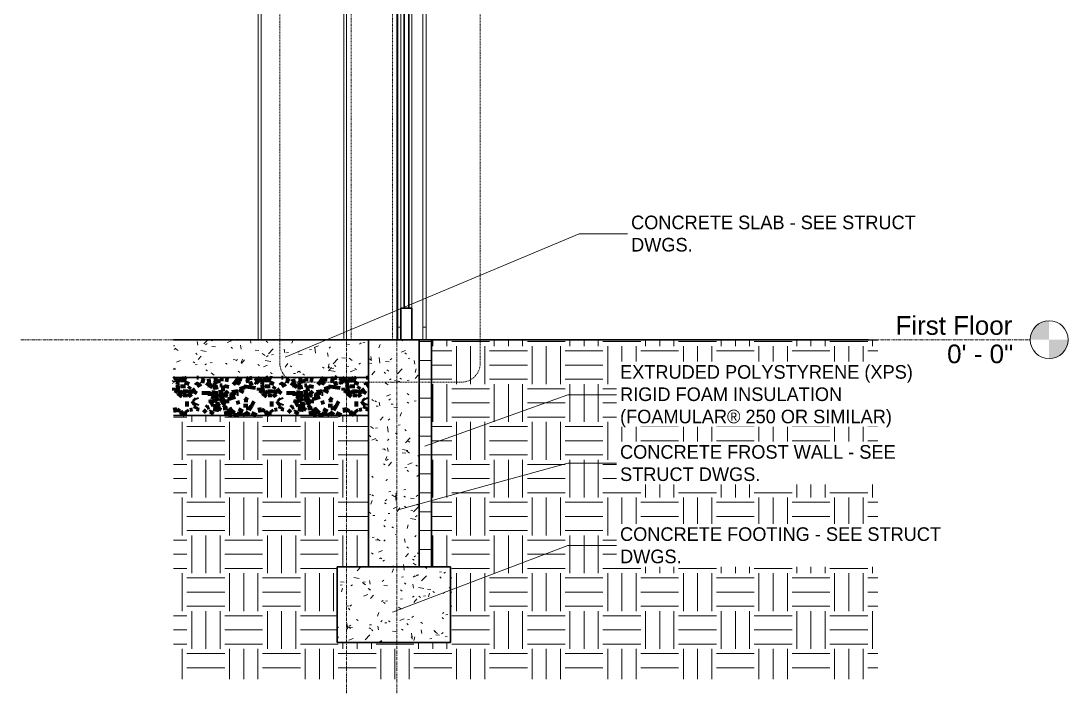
# Model space of a CAD drawing. Header units: inches. Extents: x 22734 to 24094, y -82 to 484.
# Drawn here: x 23557.6 to 23723.7, y -56 to 50.5 of the extents above; entities that cross this region are included whole.
import ezdxf

# ---------------------------------------------------------------- set-up
doc = ezdxf.new("R2010")
doc.units = ezdxf.units.IN
doc.header["$MEASUREMENT"] = 0
for name, pattern in [('Dash Dot 3_16_', [0.3125, 0.1875, -0.0625, 0, -0.0625]), ('Grid Line 1_2_', [0.875, 0.5, -0.125, 0.125, -0.125]), ('Hidden 1_8_', [0.1875, 0.125, -0.0625])]:
    doc.linetypes.add(name, pattern=pattern)
for name, color, linetype, lineweight in [('A-ANNO-IDEN', 131, 'Continuous', 9), ('A-ANNO-SYMB', 150, 'Continuous', 9), ('A-DOOR', 31, 'Continuous', 30), ('A-FLOR', 192, 'Continuous', 30), ('A-FLOR-LEVL', 51, 'Continuous', 9), ('A-FLOR-PATT', 8, 'Continuous', 70), ('A-GLAZ-CWMG', 51, 'Continuous', 30), ('A-WALL', 113, 'Continuous', 30), ('A-WALL-PATT', 111, 'Continuous', 70), ('C-BLDG-PADS', 91, 'Continuous', 200), ('C-TOPO', 7, 'Continuous', 30), ('L-SITE-WALL', 31, 'Continuous', 30), ('S-COLS', 52, 'Continuous', 30), ('S-FNDN', 32, 'Continuous', 30), ('S-GRID', 1, 'Continuous', 9)]:
    doc.layers.add(name, color=color, linetype=linetype, lineweight=lineweight)
doc.styles.add('Arial_1', font='arial.ttf', dxfattribs={"height": 2.950599})
doc.styles.add('Century Gothic', font='GOTHIC.TTF', dxfattribs={"height": 2.155668})
pattern_1 = [(50, (-67556.097, 101.715), (6.8859965, -0.6020972), [0.72, -7.92]), (355, (-67556.097, 101.715), (-1.3317556, 7.2205465), [0.576, -6.336]), (100.451, (-67555.524, 101.665), (5.55362855, 6.6181912), [0.612, -6.731]), (46.184, (-67556.097, 103.635), (10.2456418, -1.5889251), [1.08, -11.88]), (96.636, (-67555.244, 103.502), (8.9724387, 9.3515184), [0.918, -10.096]), (351.184, (-67556.097, 103.635), (8.9731991, 9.3512304), [0.864, -9.504]), (21, (-67555.137, 103.155), (5.7307257, -3.86500345), [0.72, -7.92]), (326, (-67555.137, 103.155), (2.3358107, 6.9608802), [0.576, -6.336]), (71.451, (-67554.66, 102.833), (8.0658757, 3.0959479), [0.612, -6.731]), (37.5, (-67556.097, 101.715), (0.11686595, 3.19547842), [0.317, -5.942, 0.317, -6.115, -6.36]), (37.5, (-67556.097, 101.715), (0.11686595, 3.19547842), [-12.691, 0.317, -6.043]), (7.5, (-67556.097, 101.715), (2.52543, 3.78602473), [0.317, -3.35, 0.317, -5.798, -2.424]), (7.5, (-67556.097, 101.715), (2.52543, 3.78602473), [-9.782, 0.317, -2.107]), (327.5, (-67558.238, 101.715), (5.12436853, -0.21617625), [0.317, -2.083, 0.317, -7.171, -9.936]), (327.5, (-67558.238, 101.715), (5.12436853, -0.21617625), [-9.888, 0.317, -9.619]), (317.5, (-67559.198, 101.715), (5.5983262, 0.96140978), [0.317, -2.803, 0.317, -4.656, -7.056]), (317.5, (-67559.198, 101.715), (5.5983262, 0.96140978), [-8.093, 0.317, -6.739])]
pattern_2 = [(0, (-67556.097, 101.715), (6, 6), [6, -6]), (0, (-67556.097, 103.965), (6, 6), [6, -6]), (0, (-67556.097, 106.215), (6, 6), [6, -6]), (90, (-67555.347, 106.965), (-6, 6), [6, -6]), (90, (-67553.097, 106.965), (-6, 6), [6, -6]), (90, (-67550.847, 106.965), (-6, 6), [6, -6])]

# ---------------------------------------------------------------- blocks, each defined once
blk = doc.blocks.new('Struct_Xcel_Sports Complex_rvt-4-Wall Section - One Story - Polycarbonate')
at = {"layer": 'A-FLOR-PATT', "lineweight": 9}
h = blk.add_hatch(dxfattribs=at)
h.set_pattern_fill('FP_36', color=253, style=0, pattern_type=2)
h.set_pattern_definition(pattern_1)
h.paths.add_polyline_path([(-22066.14, -6), (-22066.14, 0), (-22097.12, 0), (-22097.12, -6), (-22069.18, -6)], flags=0)
at = {"layer": 'A-WALL-PATT', "lineweight": 9}
h = blk.add_hatch(dxfattribs=at)
h.set_pattern_fill('FP_36', color=253, style=0, pattern_type=2)
h.set_pattern_definition(pattern_1)
h.paths.add_polyline_path([(-22066.14, -36), (-22058.14, -36), (-22058.14, 0), (-22066.14, 0), (-22066.14, -14.42)], flags=0)
at = {"layer": 'S-FNDN', "lineweight": 9}
h = blk.add_hatch(dxfattribs=at)
h.set_pattern_fill('FP_36', color=253, style=0, pattern_type=2)
h.set_pattern_definition(pattern_1)
h.paths.add_polyline_path([(-22053.14, -48), (-22053.14, -36), (-22071.14, -36), (-22071.14, -48)], flags=0)
at = {"layer": 'A-FLOR', "color": 7}
for p, q in [((-22066.14, 0), (-22097.12, 0)), ((-22066.14, -6), (-22066.14, 0)), ((-22097.12, -6), (-22066.14, -6))]:
    blk.add_line(p, q, dxfattribs=at)
at = {"layer": 'L-SITE-WALL', "color": 7}
for p, q in [((-22066.14, 0), (-22066.14, -36)), ((-22058.14, 0), (-22066.14, 0)), ((-22058.14, -36), (-22058.14, 0)), ((-22066.14, -36), (-22058.14, -36))]:
    blk.add_line(p, q, dxfattribs=at)
at = {"layer": 'S-FNDN', "color": 7}
for p, q in [((-22053.14, -36), (-22071.14, -36)), ((-22071.14, -36), (-22071.14, -48)), ((-22053.14, -48), (-22053.14, -36)), ((-22071.14, -48), (-22053.14, -48))]:
    blk.add_line(p, q, dxfattribs=at)
blk = doc.blocks.new('Sliding Door - one-1982820-Wall Section - One Story - Polycarbonate')
at = {"layer": 'A-DOOR', "color": 7}
for p, q in [((-22059.27, 96), (-22061.02, 96)), ((-22061.02, 96), (-22061.02, 91)), ((-22059.27, 91), (-22059.27, 96)), ((-22061.02, 91), (-22059.27, 91)), ((-22060.52, 91), (-22060.52, 5)), ((-22059.77, 91), (-22060.52, 91)), ((-22059.77, 5), (-22059.77, 91)), ((-22059.27, 5), (-22061.02, 5)), ((-22061.02, 5), (-22061.02, 0)), ((-22060.52, 5), (-22059.77, 5)), ((-22059.27, 0), (-22059.27, 5)), ((-22061.02, 0), (-22059.27, 0))]:
    blk.add_line(p, q, dxfattribs=at)
at = {"layer": 'A-DOOR', "color": 8, "lineweight": 18}
for p, q in [((-22057.52, 0), (-22057.52, 96)), ((-22061.02, 91), (-22061.02, 5)), ((-22059.27, 91), (-22059.27, 5))]:
    blk.add_line(p, q, dxfattribs=at)
blk = doc.blocks.new('Rectangular Mullion - Exterior 2_ x 4_5_-1142343-Wall Section - One Story - Polycarbonate')
at = {"layer": 'A-GLAZ-CWMG', "color": 8, "lineweight": 18}
for p, q in [((-22061.52, 96), (-22061.52, 2)), ((-22057.02, 96), (-22057.02, 2)), ((-22061.02, 2), (-22061.52, 2)), ((-22057.02, 2), (-22057.52, 2))]:
    blk.add_line(p, q, dxfattribs=at)
blk = doc.blocks.new('Rectangular Mullion - Exterior 2_ x 4_5_-1832051-Wall Section - One Story - Polycarbonate')
at = {"layer": 'A-GLAZ-CWMG', "color": 8, "lineweight": 18}
for p, q in [((-22061.02, 2), (-22061.52, 2)), ((-22061.52, 2), (-22061.52, 0)), ((-22057.02, 2), (-22057.52, 2)), ((-22057.02, 0), (-22057.02, 2))]:
    blk.add_line(p, q, dxfattribs=at)
blk = doc.blocks.new('C-Channel-Column - C8X13_7-1665977-Wall Section - One Story - Polycarbonate')
at = {"layer": 'S-COLS', "color": 8, "linetype": 'Hidden 1_8_', "lineweight": 18}
for p, q in [((-22068.93, 0), (-22068.93, 142.44)), ((-22062.35, 0), (-22062.35, 142.44))]:
    blk.add_line(p, q, dxfattribs=at)
blk = doc.blocks.new('Level - Level Head - Circle-15001-Wall Section - One Story - Polycarbonate')
at = {"layer": 'A-FLOR-LEVL'}
h = blk.add_hatch(color=256, dxfattribs=at)
edge = h.paths.add_edge_path(flags=0)
edge.add_line((-21958.176223, 0), (-21961.176223, 0))
edge.add_arc((-21958.176223, 0), 3, 90, 180, ccw=False)
edge.add_line((-21958.176223, 3), (-21958.176223, 0))
h = blk.add_hatch(color=256, dxfattribs=at)
edge = h.paths.add_edge_path(flags=0)
edge.add_line((-21958.176223, -3), (-21958.176223, 0))
edge.add_line((-21958.176223, 0), (-21955.176223, 0))
edge.add_arc((-21958.176223, 0), 3, 270, 360, ccw=False)
blk.add_circle((-21958.176223, 0), 3, dxfattribs=at)

msp = doc.modelspace()

# ---------------------------------------------------------------- hatches: boundary and pattern name
at = {"layer": 'A-WALL-PATT', "lineweight": 9}
h = msp.add_hatch(dxfattribs=at)
h.set_pattern_fill('FP_37', color=253, style=0, pattern_type=2)
h.set_pattern_definition([(0, (-67556.097, 101.715), (0, 3), []), (90, (-67556.097, 101.715), (-3, 2e-16), [])])
h.paths.add_polyline_path([(23622.72624, -36), (23622.72624, 0), (23620.72624, 0), (23620.72624, -36)], flags=0)
at = {"layer": 'C-BLDG-PADS'}
h = msp.add_hatch(dxfattribs=at)
h.set_pattern_fill('FP_38', color=55, style=0, pattern_type=2)
h.set_pattern_definition([(212.005, (-67556.904, 103.73), (-40.310627113, -26.873008647), [1.268, -125.493]), (213.69, (-67556.097, 104.268), (-13.43624134, -13.43676437), [0.969, -47.478]), (198.435, (-67555.694, 104.402), (-26.87302355, -13.43654178), [0.425, -42.065]), (180, (-67555.157, 104.402), (-2e-15, -13.437), [0.537, -12.899]), (161.565, (-67554.754, 104.268), (-13.43651778, 1.2e-05), [0.425, -42.065]), (333.435, (-67554.619, 113.942), (13.43653248, 1.2e-05), [0.601, -29.444]), (296.565, (-67554.754, 114.211), (13.43652048, -13.43654448), [0.3, -29.745]), (270, (-67554.754, 114.883), (13.437, 8e-16), [0.672, -12.765]), (186.34, (-67554.619, 106.149), (-107.492656838, -13.4363962), [1.217, -120.457]), (296.565, (-67551.663, 114.48), (13.43652048, -13.43654448), [0.3, -29.745]), (303.69, (-67551.932, 114.883), (13.43676437, -13.43624134), [0.484, -47.962]), (229.399, (-67549.782, 108.971), (-67.182839734, -80.619621578), [1.239, -122.641]), (243.435, (-67549.379, 109.777), (1.2e-05, -13.43653248), [0.901, -29.144]), (213.69, (-67544.676, 108.299), (-13.43624134, -13.43676437), [0.484, -47.962]), (33.69, (-67548.707, 104.536), (13.43624134, 13.43676437), [0.484, -47.962]), (0, (-67548.976, 104.536), (0, 13.437), [0.269, -13.168]), (333.435, (-67549.245, 104.671), (13.43653248, 1.2e-05), [0.3, -29.745]), (284.036, (-67549.379, 105.208), (13.43654487, -40.30972051), [0.554, -54.847]), (270, (-67549.379, 105.477), (13.437, 8e-16), [0.269, -13.168]), (243.435, (-67549.379, 105.746), (1.2e-05, -13.43653248), [0.3, -29.745]), (135, (-67549.379, 105.88), (-13.4364431, 9e-16), [0.19, -18.812]), (90, (-67549.379, 105.746), (-13.437, 8e-16), [0.134, -13.302]), (18.435, (-67544.542, 111.927), (26.87302355, 13.43654178), [0.85, -41.641]), (6.34, (-67543.736, 112.195), (107.492656838, 13.4363962), [1.217, -120.457]), (180, (-67544.273, 108.971), (-2e-15, -13.437), [0.806, -12.63]), (197.354, (-67542.123, 109.642), (-40.30996214, -13.437092143), [2.252, -222.987]), (198.435, (-67541.72, 109.777), (-26.87302355, -13.43654178), [0.425, -42.065]), (213.69, (-67541.317, 110.045), (-13.43624134, -13.43676437), [0.484, -47.962]), (251.565, (-67541.183, 110.449), (-1.2e-05, -13.43651778), [0.425, -42.065]), (243.435, (-67541.048, 110.717), (1.2e-05, -13.43653248), [0.3, -29.745]), (270, (-67541.048, 110.986), (13.437, 8e-16), [0.269, -13.168]), (293.199, (-67541.451, 111.927), (13.436385413, -26.872947215), [1.023, -101.307]), (315, (-67541.855, 112.33), (13.4364431, 9e-16), [0.57, -18.432]), (0, (-67542.526, 112.33), (0, 13.437), [0.672, -12.765]), (341.565, (-67545.482, 109.105), (13.43651778, -1.2e-05), [0.425, -42.065]), (303.69, (-67545.751, 109.508), (13.43676437, -13.43624134), [0.484, -47.962]), (279.462, (-67545.886, 110.314), (13.43628022, -67.183201314), [0.817, -80.915]), (270, (-67545.886, 111.12), (13.437, 8e-16), [0.806, -12.63]), (239.036, (-67545.482, 111.792), (-13.43719984, -26.8732567), [0.783, -77.565]), (188.13, (-67544.542, 111.927), (-80.620096553, -13.436299035), [0.95, -94.061]), (116.565, (-67554.485, 111.524), (-13.43652048, 13.43654448), [0.3, -29.745]), (135, (-67554.216, 111.255), (-13.4364431, 9e-16), [0.38, -18.622]), (168.69, (-67553.544, 111.12), (-13.436897, 0.00021195), [0.685, -67.829]), (191.31, (-67552.873, 111.255), (-53.74659158, -13.43656811), [0.685, -67.829]), (194.036, (-67552.335, 111.389), (-40.30972051, -13.43654487), [0.554, -54.847]), (236.31, (-67552.066, 111.792), (-13.43619383, -26.87329889), [0.484, -47.962]), (236.31, (-67551.798, 112.195), (-13.43619383, -26.87329889), [0.484, -47.962]), (270, (-67551.798, 112.598), (13.437, 8e-16), [0.403, -13.034]), (291.801, (-67552.066, 113.27), (13.43616553, -26.87299689), [0.724, -71.635]), (116.565, (-67551.932, 110.449), (-13.43652048, 13.43654448), [0.601, -29.444]), (168.69, (-67551.26, 110.314), (-13.436897, 0.00021195), [0.685, -67.829]), (194.036, (-67550.723, 110.449), (-40.30972051, -13.43654487), [0.554, -54.847]), (225, (-67550.32, 110.852), (9e-16, -13.4364431), [0.57, -18.432]), (251.565, (-67550.185, 111.255), (-1.2e-05, -13.43651778), [0.425, -42.065]), (296.565, (-67550.454, 111.792), (13.43652048, -13.43654448), [0.601, -29.444]), (315, (-67550.723, 112.061), (13.4364431, 9e-16), [0.38, -18.622]), (326.31, (-67551.126, 112.33), (26.87329889, -13.43619383), [0.484, -47.962]), (0, (-67551.395, 112.33), (0, 13.437), [0.269, -13.168]), (33.69, (-67551.798, 112.061), (13.43624134, 13.43676437), [0.484, -47.962]), (71.565, (-67551.932, 111.658), (1.2e-05, 13.43651778), [0.425, -42.065]), (63.435, (-67552.066, 111.389), (-1.2e-05, 13.43653248), [0.3, -29.745]), (71.565, (-67552.201, 110.986), (1.2e-05, 13.43651778), [0.425, -42.065]), (104.036, (-67552.201, 110.449), (-13.43654487, 40.30972051), [0.554, -54.847]), (45, (-67552.47, 110.18), (9e-16, 13.4364431), [0.38, -18.622]), (18.435, (-67552.873, 110.045), (26.87302355, 13.43654178), [0.425, -42.065]), (0, (-67553.544, 110.045), (0, 13.437), [0.672, -12.765]), (14.036, (-67554.082, 109.911), (40.30972051, 13.43654487), [0.554, -54.847]), (341.565, (-67554.485, 110.045), (13.43651778, -1.2e-05), [0.425, -42.065]), (270, (-67554.485, 110.449), (13.437, 8e-16), [0.403, -13.034]), (225, (-67554.082, 110.852), (9e-16, -13.4364431), [0.57, -18.432]), (198.435, (-67553.276, 111.12), (-26.87302355, -13.43654178), [0.85, -41.641]), (180, (-67552.604, 111.12), (-2e-15, -13.437), [0.672, -12.765]), (153.435, (-67552.335, 110.986), (-13.43653248, -1.2e-05), [0.3, -29.745]), (206.565, (-67547.229, 108.836), (-13.43654448, -13.43652048), [0.3, -29.745]), (146.31, (-67546.826, 108.567), (-26.87329889, 13.43619383), [0.484, -47.962]), (119.745, (-67546.289, 107.627), (-40.310559686, 67.183206442), [1.083, -107.246]), (95.711, (-67546.154, 106.283), (-13.437542441, 120.93005793), [1.35, -133.686]), (90, (-67546.154, 106.149), (-13.437, 8e-16), [0.134, -13.302]), (63.435, (-67546.289, 105.88), (-1.2e-05, 13.43653248), [0.3, -29.745]), (26.565, (-67546.557, 105.746), (13.43654448, 13.43652048), [0.3, -29.745]), (0, (-67546.961, 105.746), (0, 13.437), [0.403, -13.034]), (0, (-67547.095, 105.746), (0, 13.437), [0.134, -13.302]), (0, (-67547.364, 105.746), (0, 13.437), [0.269, -13.168]), (326.31, (-67547.767, 106.014), (26.87329889, -13.43619383), [0.484, -47.962]), (333.435, (-67548.035, 106.149), (13.43653248, 1.2e-05), [0.3, -29.745]), (284.036, (-67548.17, 106.686), (13.43654487, -40.30972051), [0.554, -54.847]), (270, (-67548.17, 106.955), (13.437, 8e-16), [0.269, -13.168]), (270, (-67548.17, 107.358), (13.437, 8e-16), [0.403, -13.034]), (258.69, (-67548.035, 108.03), (-0.00021195, -13.436897), [0.685, -67.829]), (231.34, (-67547.498, 108.702), (-40.310189547, -53.74581586), [0.86, -85.176]), (270, (-67544.676, 108.433), (13.437, 8e-16), [0.134, -13.302]), (270, (-67544.676, 108.567), (13.437, 8e-16), [0.134, -13.302]), (326.31, (-67545.079, 108.836), (26.87329889, -13.43619383), [0.484, -47.962]), (333.435, (-67545.886, 109.239), (13.43653248, 1.2e-05), [0.901, -29.144]), (0, (-67546.557, 109.239), (0, 13.437), [0.672, -12.765]), (63.435, (-67546.692, 108.971), (-1.2e-05, 13.43653248), [0.3, -29.745]), (90, (-67546.692, 108.433), (-13.437, 8e-16), [0.537, -12.899]), (135, (-67546.289, 108.03), (-13.4364431, 9e-16), [0.57, -18.432]), (161.565, (-67545.886, 107.896), (-13.43651778, 1.2e-05), [0.425, -42.065]), (180, (-67545.482, 107.896), (-2e-15, -13.437), [0.403, -13.034]), (198.435, (-67545.079, 108.03), (-26.87302355, -13.43654178), [0.425, -42.065]), (351.87, (-67550.32, 115.286), (13.437008742, -0.00025884), [1.9, -93.111]), (14.036, (-67550.857, 115.151), (40.30972051, 13.43654487), [0.554, -54.847]), (53.13, (-67551.26, 114.614), (26.87367201, 40.30975199), [0.672, -66.511]), (95.194, (-67551.126, 113.136), (-13.435132616, 134.366464673), [1.484, -146.928]), (101.31, (-67550.991, 112.464), (-13.43656811, 53.74659158), [0.685, -67.829]), (143.13, (-67550.454, 112.061), (-40.30975199, 26.87367201), [0.672, -66.511]), (161.565, (-67550.051, 111.927), (-13.43651778, 1.2e-05), [0.425, -42.065]), (198.435, (-67549.648, 112.061), (-26.87302355, -13.43654178), [0.425, -42.065]), (225, (-67548.976, 112.733), (9e-16, -13.4364431), [0.95, -18.052]), (228.814, (-67548.035, 113.808), (-80.619807196, -94.05617743), [1.428, -141.405]), (251.565, (-67547.901, 114.211), (-1.2e-05, -13.43651778), [0.425, -42.065]), (270, (-67547.901, 114.345), (13.437, 8e-16), [0.134, -13.302]), (288.435, (-67548.035, 114.748), (13.43654178, -26.87302355), [0.425, -42.065]), (326.31, (-67548.439, 115.017), (26.87329889, -13.43619383), [0.484, -47.962]), (90, (-67554.619, 111.792), (-13.437, 8e-16), [0.941, -12.496]), (338.199, (-67552.738, 113.539), (40.309911565, -13.436440885), [0.724, -71.635]), (0, (-67553.544, 113.539), (0, 13.437), [0.806, -12.63]), (30.964, (-67554.216, 113.136), (40.31028525, 26.87331359), [0.783, -77.565]), (45, (-67554.619, 112.733), (9e-16, 13.4364431), [0.57, -18.432]), (90, (-67556.769, 107.493), (-13.437, 8e-16), [0.941, -12.496]), (116.565, (-67556.366, 106.686), (-13.43652048, 13.43654448), [0.901, -29.144]), (153.435, (-67555.56, 106.283), (-13.43653248, -1.2e-05), [0.901, -29.144]), (180, (-67554.888, 106.283), (-2e-15, -13.437), [0.672, -12.765]), (218.66, (-67554.216, 106.821), (-13.43683316, -13.4362984), [0.86, -85.176]), (231.34, (-67553.679, 107.493), (-40.310189547, -53.74581586), [0.86, -85.176]), (213.69, (-67552.873, 108.03), (-13.43624134, -13.43676437), [0.969, -47.478]), (239.036, (-67552.47, 108.702), (-13.43719984, -26.8732567), [0.783, -77.565]), (270, (-67552.47, 108.971), (13.437, 8e-16), [0.269, -13.168]), (270, (-67552.47, 109.374), (13.437, 8e-16), [0.403, -13.034]), (315, (-67552.873, 109.777), (13.4364431, 9e-16), [0.57, -18.432]), (350.538, (-67553.679, 109.911), (13.43682243, 7.5563e-05), [0.817, -80.915]), (14.036, (-67554.754, 109.642), (40.30972051, 13.43654487), [1.108, -54.293]), (18.435, (-67555.963, 109.239), (26.87302355, 13.43654178), [1.275, -41.216]), (45, (-67556.366, 108.836), (9e-16, 13.4364431), [0.57, -18.432]), (45, (-67556.769, 108.433), (9e-16, 13.4364431), [0.57, -18.432]), (108.435, (-67553.813, 105.477), (-13.43654178, 26.87302355), [0.85, -41.641]), (126.87, (-67553.41, 104.94), (-13.436224, 13.436576), [0.672, -66.511]), (146.31, (-67553.007, 104.671), (-26.87329889, 13.43619383), [0.484, -47.962]), (161.565, (-67552.604, 104.536), (-13.43651778, 1.2e-05), [0.425, -42.065]), (135, (-67552.201, 104.133), (-13.4364431, 9e-16), [0.57, -18.432]), (161.565, (-67551.798, 103.999), (-13.43651778, 1.2e-05), [0.425, -42.065]), (180, (-67551.395, 103.999), (-2e-15, -13.437), [0.403, -13.034]), (206.565, (-67551.126, 104.133), (-13.43654448, -13.43652048), [0.3, -29.745]), (206.565, (-67550.588, 104.402), (-13.43654448, -13.43652048), [0.601, -29.444]), (189.462, (-67549.782, 104.536), (-67.183201314, -13.43628022), [0.817, -80.915]), (243.435, (-67549.513, 105.074), (1.2e-05, -13.43653248), [0.601, -29.444]), (270, (-67549.513, 105.208), (13.437, 8e-16), [0.134, -13.302]), (270, (-67549.513, 105.477), (13.437, 8e-16), [0.269, -13.168]), (326.31, (-67549.917, 106.283), (26.87329889, -13.43619383), [0.484, -47.962]), (327.995, (-67550.991, 106.955), (67.182935236, -40.309468045), [1.268, -125.493]), (329.036, (-67551.663, 107.358), (26.8732567, -13.43719984), [0.783, -77.565]), (341.565, (-67552.47, 107.627), (13.43651778, -1.2e-05), [0.85, -41.641]), (0, (-67553.007, 107.627), (0, 13.437), [0.537, -12.899]), (33.69, (-67553.41, 107.358), (13.43624134, 13.43676437), [0.484, -47.962]), (53.13, (-67553.813, 106.821), (26.87367201, 40.30975199), [0.672, -66.511]), (63.435, (-67554.082, 106.283), (-1.2e-05, 13.43653248), [0.601, -29.444]), (225, (-67547.901, 105.208), (9e-16, -13.4364431), [0.57, -18.432]), (236.31, (-67547.632, 105.611), (-13.43619383, -26.87329889), [0.484, -47.962]), (270, (-67547.632, 105.746), (13.437, 8e-16), [0.134, -13.302]), (315, (-67547.901, 106.014), (13.4364431, 9e-16), [0.38, -18.622]), (333.435, (-67548.439, 106.283), (13.43653248, 1.2e-05), [0.601, -29.444]), (18.435, (-67549.245, 106.014), (26.87302355, 13.43654178), [0.85, -41.641]), (75.964, (-67549.379, 105.477), (-0.00029963, 13.43623109), [0.554, -54.847]), (71.565, (-67555.426, 102.924), (1.2e-05, 13.43651778), [0.425, -42.065]), (135, (-67555.157, 102.655), (-13.4364431, 9e-16), [0.38, -18.622]), (146.31, (-67554.754, 102.387), (-26.87329889, 13.43619383), [0.484, -47.962]), (153.435, (-67554.216, 102.118), (-13.43653248, -1.2e-05), [0.601, -29.444]), (180, (-67554.082, 102.118), (-2e-15, -13.437), [0.134, -13.302]), (161.565, (-67553.679, 101.984), (-13.43651778, 1.2e-05), [0.425, -42.065]), (180, (-67553.141, 101.984), (-2e-15, -13.437), [0.537, -12.899]), (198.435, (-67552.738, 102.118), (-26.87302355, -13.43654178), [0.425, -42.065]), (210.964, (-67552.066, 102.521), (-40.31028525, -26.87331359), [0.783, -77.565]), (206.565, (-67551.798, 102.655), (-13.43654448, -13.43652048), [0.3, -29.745]), (251.565, (-67551.663, 103.058), (-1.2e-05, -13.43651778), [0.425, -42.065]), (303.69, (-67551.932, 103.462), (13.43676437, -13.43624134), [0.484, -47.962]), (306.87, (-67552.335, 103.999), (13.436224, -13.436576), [0.672, -66.511]), (323.13, (-67552.873, 104.402), (40.30975199, -26.87367201), [0.672, -66.511]), (345.964, (-67553.41, 104.536), (13.43623109, 0.00029963), [0.554, -54.847]), (18.435, (-67553.813, 104.402), (26.87302355, 13.43654178), [0.425, -42.065]), (30.964, (-67554.485, 103.999), (40.31028525, 26.87331359), [0.783, -77.565]), (39.806, (-67555.291, 103.327), (13.436601746, 13.436290765), [1.049, -103.894]), (135, (-67551.26, 102.118), (-13.4364431, 9e-16), [0.19, -18.812]), (153.435, (-67550.991, 101.984), (-13.43653248, -1.2e-05), [0.3, -29.745]), (191.31, (-67550.32, 102.118), (-53.74659158, -13.43656811), [0.685, -67.829]), (165.964, (-67549.782, 101.984), (-13.43623109, -0.00029963), [0.554, -54.847]), (175.236, (-67548.17, 101.849), (-13.436426459, -8.2064e-05), [1.618, -160.181]), (206.565, (-67547.901, 101.984), (-13.43654448, -13.43652048), [0.3, -29.745]), (225, (-67547.632, 102.252), (9e-16, -13.4364431), [0.38, -18.622]), (270, (-67547.632, 102.924), (13.437, 8e-16), [0.672, -12.765]), (270, (-67547.632, 103.327), (13.437, 8e-16), [0.403, -13.034]), (308.66, (-67548.17, 103.999), (13.4362984, -13.43683316), [0.86, -85.176]), (338.199, (-67548.842, 104.268), (40.309911565, -13.436440885), [0.724, -71.635]), (348.69, (-67549.513, 104.402), (13.436897, -0.00021195), [0.685, -67.829]), (18.435, (-67550.723, 103.999), (26.87302355, 13.43654178), [1.275, -41.216]), (36.87, (-67551.26, 103.596), (13.436576, 13.436224), [0.672, -66.511]), (68.199, (-67551.529, 102.924), (13.436440885, 40.309911565), [0.724, -71.635]), (101.31, (-67551.395, 102.252), (-13.43656811, 53.74659158), [0.685, -67.829]), (348.69, (-67552.604, 115.017), (13.436897, -0.00021195), [0.685, -67.829]), (354.806, (-67554.082, 115.151), (13.436138466, -0.000352098), [1.484, -146.928]), (0, (-67554.485, 115.151), (0, 13.437), [0.403, -13.034]), (45, (-67554.754, 114.883), (9e-16, 13.4364431), [0.38, -18.622]), (180, (-67553.679, 113.673), (-2e-15, -13.437), [0.403, -13.034]), (188.13, (-67552.738, 113.808), (-80.620096553, -13.436299035), [0.95, -94.061]), (172.875, (-67551.663, 113.673), (-13.436806833, -0.000375938), [1.083, -107.246]), (225, (-67551.529, 113.808), (9e-16, -13.4364431), [0.19, -18.812]), (270, (-67551.529, 114.211), (13.437, 8e-16), [0.403, -13.034]), (161.565, (-67547.229, 114.614), (-13.43651778, 1.2e-05), [0.425, -42.065]), (180, (-67546.692, 114.614), (-2e-15, -13.437), [0.537, -12.899]), (198.435, (-67546.289, 114.748), (-26.87302355, -13.43654178), [0.425, -42.065]), (170.538, (-67545.482, 114.614), (-13.43682243, -7.5563e-05), [0.817, -80.915]), (213.69, (-67545.079, 114.883), (-13.43624134, -13.43676437), [0.484, -47.962]), (270, (-67545.079, 115.017), (13.437, 8e-16), [0.134, -13.302]), (296.565, (-67545.214, 115.286), (13.43652048, -13.43654448), [0.3, -29.745]), (341.565, (-67546.02, 115.555), (13.43651778, -1.2e-05), [0.85, -41.641]), (341.565, (-67546.826, 115.823), (13.43651778, -1.2e-05), [0.85, -41.641]), (14.036, (-67547.364, 115.689), (40.30972051, 13.43654487), [0.554, -54.847]), (45, (-67547.767, 115.286), (9e-16, 13.4364431), [0.57, -18.432]), (104.036, (-67547.632, 114.748), (-13.43654487, 40.30972051), [0.554, -54.847]), (0, (-67558.113, 103.058), (0, 13.437), [0.134, -13.302]), (315, (-67558.382, 103.327), (13.4364431, 9e-16), [0.38, -18.622]), (274.764, (-67558.516, 104.94), (13.43768295, -147.802600102), [1.618, -160.181]), (255.964, (-67558.382, 105.477), (0.00029963, -13.43623109), [0.554, -54.847]), (225, (-67558.113, 105.746), (9e-16, -13.4364431), [0.38, -18.622]), (198.435, (-67556.904, 106.149), (-26.87302355, -13.43654178), [1.275, -41.216]), (180, (-67556.769, 106.149), (-2e-15, -13.437), [0.134, -13.302]), (171.87, (-67555.829, 106.014), (-13.437008742, 0.00025884), [0.95, -94.061]), (146.31, (-67554.216, 105.88), (-26.87329889, 13.43619383), [0.484, -47.962]), (108.435, (-67553.948, 105.074), (-13.43654178, 26.87302355), [0.85, -41.641]), (90, (-67553.948, 104.94), (-13.437, 8e-16), [0.134, -13.302]), (71.565, (-67554.082, 104.536), (1.2e-05, 13.43651778), [0.425, -42.065]), (26.565, (-67554.351, 104.402), (13.43654448, 13.43652048), [0.3, -29.745]), (18.435, (-67554.754, 104.268), (26.87302355, 13.43654178), [0.425, -42.065]), (126.87, (-67547.498, 103.327), (-13.436224, 13.436576), [0.672, -66.511]), (123.69, (-67547.229, 102.924), (-13.43676437, 13.43624134), [0.484, -47.962]), (149.036, (-67546.557, 102.521), (-26.8732567, 13.43719984), [0.783, -77.565]), (168.69, (-67545.886, 102.387), (-13.436897, 0.00021195), [0.685, -67.829]), (213.69, (-67545.482, 102.655), (-13.43624134, -13.43676437), [0.484, -47.962]), (251.565, (-67545.348, 103.058), (-1.2e-05, -13.43651778), [0.425, -42.065]), (270, (-67545.348, 103.193), (13.437, 8e-16), [0.134, -13.302]), (279.462, (-67545.482, 103.999), (13.43628022, -67.183201314), [0.817, -80.915]), (243.435, (-67545.348, 104.268), (1.2e-05, -13.43653248), [0.3, -29.745]), (270, (-67545.348, 104.402), (13.437, 8e-16), [0.134, -13.302]), (296.565, (-67545.751, 105.208), (13.43652048, -13.43654448), [0.901, -29.144]), (329.036, (-67546.423, 105.611), (26.8732567, -13.43719984), [0.783, -77.565]), (8.13, (-67547.364, 105.477), (80.620096553, 13.436299035), [0.95, -94.061]), (45, (-67547.901, 104.94), (9e-16, 13.4364431), [0.76, -18.242]), (45, (-67548.17, 104.671), (9e-16, 13.4364431), [0.38, -18.622]), (90, (-67548.17, 104.268), (-13.437, 8e-16), [0.403, -13.034]), (123.69, (-67547.901, 103.865), (-13.43676437, 13.43624134), [0.484, -47.962]), (101.31, (-67545.886, 106.283), (-13.43656811, 53.74659158), [0.685, -67.829]), (108.435, (-67545.751, 105.88), (-13.43654178, 26.87302355), [0.425, -42.065]), (135, (-67545.617, 105.746), (-13.4364431, 9e-16), [0.19, -18.812]), (180, (-67545.214, 105.746), (-2e-15, -13.437), [0.403, -13.034]), (213.69, (-67544.811, 106.014), (-13.43624134, -13.43676437), [0.484, -47.962]), (187.125, (-67543.736, 106.149), (-94.056659386, -13.437028064), [1.083, -107.246]), (236.31, (-67543.467, 106.552), (-13.43619383, -26.87329889), [0.484, -47.962]), (270, (-67543.467, 106.686), (13.437, 8e-16), [0.134, -13.302]), (288.435, (-67543.601, 107.089), (13.43654178, -26.87302355), [0.425, -42.065]), (285.945, (-67543.87, 108.03), (13.436606556, -40.30964922), [0.978, -96.842]), (315, (-67544.139, 108.299), (13.4364431, 9e-16), [0.38, -18.622]), (18.435, (-67544.542, 108.164), (26.87302355, 13.43654178), [0.425, -42.065]), (29.745, (-67545.482, 107.627), (67.183206442, 40.310559686), [1.083, -107.246]), (18.435, (-67545.886, 107.493), (26.87302355, 13.43654178), [0.425, -42.065]), (75.964, (-67546.02, 106.955), (-0.00029963, 13.43623109), [0.554, -54.847]), (180, (-67549.917, 110.449), (-2e-15, -13.437), [0.403, -13.034]), (180, (-67549.648, 110.449), (-2e-15, -13.437), [0.269, -13.168]), (135, (-67549.379, 110.18), (-13.4364431, 9e-16), [0.38, -18.622]), (90, (-67549.379, 109.777), (-13.437, 8e-16), [0.403, -13.034]), (26.565, (-67551.395, 107.627), (13.43654448, 13.43652048), [0.901, -29.144]), (341.565, (-67551.798, 107.761), (13.43651778, -1.2e-05), [0.425, -42.065]), (300.964, (-67552.201, 108.433), (26.87331359, -40.31028525), [0.783, -77.565]), (71.565, (-67549.648, 108.836), (1.2e-05, 13.43651778), [0.425, -42.065]), (90, (-67549.648, 108.164), (-13.437, 8e-16), [0.672, -12.765]), (123.69, (-67549.379, 107.761), (-13.43676437, 13.43624134), [0.484, -47.962]), (153.435, (-67548.842, 107.493), (-13.43653248, -1.2e-05), [0.601, -29.444]), (198.435, (-67548.439, 107.627), (-26.87302355, -13.43654178), [0.425, -42.065]), (243.435, (-67548.304, 107.896), (1.2e-05, -13.43653248), [0.3, -29.745]), (255.964, (-67548.17, 108.433), (0.00029963, -13.43623109), [0.554, -54.847]), (251.565, (-67548.035, 108.836), (-1.2e-05, -13.43651778), [0.425, -42.065]), (291.801, (-67548.304, 109.508), (13.43616553, -26.87299689), [0.724, -71.635]), (323.13, (-67548.842, 109.911), (40.30975199, -26.87367201), [0.672, -66.511]), (18.435, (-67549.245, 109.777), (26.87302355, 13.43654178), [0.425, -42.065]), (63.435, (-67549.513, 109.239), (-1.2e-05, 13.43653248), [0.601, -29.444]), (135, (-67550.588, 106.821), (-13.4364431, 9e-16), [0.57, -18.432]), (149.036, (-67549.917, 106.418), (-26.8732567, 13.43719984), [0.783, -77.565]), (146.31, (-67549.513, 106.149), (-26.87329889, 13.43619383), [0.484, -47.962]), (180, (-67549.245, 106.149), (-2e-15, -13.437), [0.269, -13.168]), (210.964, (-67548.573, 106.552), (-40.31028525, -26.87331359), [0.783, -77.565]), (243.435, (-67548.439, 106.821), (1.2e-05, -13.43653248), [0.3, -29.745]), (303.69, (-67548.707, 107.224), (13.43676437, -13.43624134), [0.484, -47.962]), (321.34, (-67549.379, 107.761), (53.74581586, -40.310189547), [0.86, -85.176]), (345.964, (-67549.917, 107.896), (13.43623109, 0.00029963), [0.554, -54.847]), (11.31, (-67550.588, 107.761), (53.74659158, 13.43656811), [0.685, -67.829]), (26.565, (-67550.857, 107.627), (13.43654448, 13.43652048), [0.3, -29.745]), (71.565, (-67550.991, 107.224), (1.2e-05, 13.43651778), [0.425, -42.065]), (15.945, (-67551.26, 110.18), (40.30964922, 13.436606556), [0.978, -96.842]), (29.745, (-67552.201, 109.642), (67.183206442, 40.310559686), [1.083, -107.246]), (63.435, (-67552.335, 109.374), (-1.2e-05, 13.43653248), [0.3, -29.745]), (90, (-67552.335, 108.971), (-13.437, 8e-16), [0.403, -13.034]), (104.036, (-67552.201, 108.433), (-13.43654487, 40.30972051), [0.554, -54.847]), (120.964, (-67551.798, 107.761), (-26.87331359, 40.31028525), [0.783, -77.565]), (153.435, (-67544.273, 114.883), (-13.43653248, -1.2e-05), [0.3, -29.745]), (180, (-67544.004, 114.883), (-2e-15, -13.437), [0.269, -13.168]), (209.745, (-67543.064, 115.42), (-67.183206442, -40.310559686), [1.083, -107.246]), (225, (-67542.526, 115.958), (9e-16, -13.4364431), [0.76, -18.242]), (239.036, (-67542.123, 116.629), (-13.43719984, -26.8732567), [0.783, -77.565]), (239.036, (-67541.72, 117.301), (-13.43719984, -26.8732567), [0.783, -77.565]), (270, (-67541.72, 117.436), (13.437, 8e-16), [0.134, -13.302]), (333.435, (-67541.989, 117.57), (13.43653248, 1.2e-05), [0.3, -29.745]), (0, (-67542.392, 117.57), (0, 13.437), [0.403, -13.034]), (45, (-67542.795, 117.167), (9e-16, 13.4364431), [0.57, -18.432]), (26.565, (-67544.408, 116.361), (13.43654448, 13.43652048), [1.803, -28.243]), (30.964, (-67545.079, 115.958), (40.31028525, 26.87331359), [0.783, -77.565]), (90, (-67545.079, 115.689), (-13.437, 8e-16), [0.269, -13.168]), (128.66, (-67544.542, 115.017), (-13.4362984, 13.43683316), [0.86, -85.176]), (255.964, (-67546.02, 110.583), (0.00029963, -13.43623109), [0.554, -54.847]), (281.31, (-67546.154, 111.255), (13.43656811, -53.74659158), [0.685, -67.829]), (309.806, (-67546.826, 112.061), (13.436290765, -13.436601746), [1.049, -103.894]), (329.036, (-67547.498, 112.464), (26.8732567, -13.43719984), [0.783, -77.565]), (345.964, (-67548.035, 112.598), (13.43623109, 0.00029963), [0.554, -54.847]), (0, (-67548.573, 112.598), (0, 13.437), [0.537, -12.899]), (26.565, (-67549.11, 112.33), (13.43654448, 13.43652048), [0.601, -29.444]), (45, (-67549.513, 111.927), (9e-16, 13.4364431), [0.57, -18.432]), (53.13, (-67549.917, 111.389), (26.87367201, 40.30975199), [0.672, -66.511]), (90, (-67549.917, 110.986), (-13.437, 8e-16), [0.403, -13.034]), (135, (-67549.513, 110.583), (-13.4364431, 9e-16), [0.57, -18.432]), (144.462, (-67548.573, 109.911), (-40.309531344, 26.87330958), [1.156, -114.43]), (135, (-67547.901, 109.239), (-13.4364431, 9e-16), [0.95, -18.052]), (153.435, (-67547.364, 108.971), (-13.43653248, -1.2e-05), [0.601, -29.444]), (206.565, (-67546.826, 109.239), (-13.43654448, -13.43652048), [0.601, -29.444]), (230.194, (-67546.154, 110.045), (-53.747184192, -67.182341076), [1.049, -103.894]), (66.801, (-67547.901, 113.27), (26.874048617, 67.182875615), [1.023, -101.307]), (90, (-67547.901, 112.867), (-13.437, 8e-16), [0.403, -13.034]), (153.435, (-67547.632, 112.733), (-13.43653248, -1.2e-05), [0.3, -29.745]), (153.435, (-67547.095, 112.464), (-13.43653248, -1.2e-05), [0.601, -29.444]), (149.036, (-67546.423, 112.061), (-26.8732567, 13.43719984), [0.783, -77.565]), (180, (-67545.751, 112.061), (-2e-15, -13.437), [0.672, -12.765]), (180, (-67544.945, 112.061), (-2e-15, -13.437), [0.806, -12.63]), (213.69, (-67544.542, 112.33), (-13.43624134, -13.43676437), [0.484, -47.962]), (243.435, (-67544.273, 112.867), (1.2e-05, -13.43653248), [0.601, -29.444]), (277.125, (-67544.408, 113.942), (13.437028064, -94.056659386), [1.083, -107.246]), (315, (-67544.676, 114.211), (13.4364431, 9e-16), [0.38, -18.622]), (341.565, (-67545.079, 114.345), (13.43651778, -1.2e-05), [0.425, -42.065]), (352.875, (-67546.154, 114.48), (13.436806833, 0.000375938), [1.083, -107.246]), (0, (-67546.826, 114.48), (0, 13.437), [0.672, -12.765]), (21.801, (-67547.498, 114.211), (26.87299689, 13.43616553), [0.724, -71.635]), (90, (-67541.451, 113.539), (-13.437, 8e-16), [0.537, -12.899]), (90, (-67541.451, 113.002), (-13.437, 8e-16), [0.537, -12.899]), (56.31, (-67541.72, 112.598), (13.43619383, 26.87329889), [0.484, -47.962]), (18.435, (-67542.123, 112.464), (26.87302355, 13.43654178), [0.425, -42.065]), (0, (-67543.467, 112.464), (0, 13.437), [1.344, -12.093]), (341.565, (-67543.87, 112.598), (13.43651778, -1.2e-05), [0.425, -42.065]), (296.565, (-67544.004, 112.867), (13.43652048, -13.43654448), [0.3, -29.745]), (278.13, (-67544.139, 113.808), (13.436299035, -80.620096553), [0.95, -94.061]), (270, (-67544.139, 113.942), (13.437, 8e-16), [0.134, -13.302]), (251.565, (-67544.004, 114.345), (-1.2e-05, -13.43651778), [0.425, -42.065]), (225, (-67543.601, 114.748), (9e-16, -13.4364431), [0.57, -18.432]), (218.66, (-67542.93, 115.286), (-13.43683316, -13.4362984), [0.86, -85.176]), (225, (-67542.526, 115.689), (9e-16, -13.4364431), [0.57, -18.432]), (206.565, (-67542.258, 115.823), (-13.43654448, -13.43652048), [0.3, -29.745]), (180, (-67541.989, 115.823), (-2e-15, -13.437), [0.269, -13.168]), (123.69, (-67541.72, 115.42), (-13.43676437, 13.43624134), [0.484, -47.962]), (108.435, (-67541.586, 115.017), (-13.43654178, 26.87302355), [0.425, -42.065]), (98.13, (-67541.451, 114.076), (-13.436299035, 80.620096553), [0.95, -94.061])])
h.paths.add_polyline_path([(23612.72624, -12), (23612.72624, -6), (23581.74401, -6), (23581.74401, -12), (23609.68401, -12)], flags=0)
at = {"layer": 'C-TOPO', "lineweight": 9}
h = msp.add_hatch(dxfattribs=at)
h.set_pattern_fill('FP_32', color=253, style=0, pattern_type=2)
h.set_pattern_definition(pattern_2)
h.paths.add_polyline_path([(23620.72624, -53.83733), (23693.50401, -53.83733), (23693.50401, 0), (23622.72624, 0), (23622.72624, -36), (23625.72624, -36), (23625.72624, -48), (23620.72624, -48)], flags=0)
h = msp.add_hatch(dxfattribs=at)
h.set_pattern_fill('FP_32', color=253, style=0, pattern_type=2)
h.set_pattern_definition(pattern_2)
h.paths.add_polyline_path([(23612.72624, -53.83733), (23612.72624, -48), (23607.72624, -48), (23607.72624, -36), (23612.72624, -36), (23612.72624, -12.00628), (23581.74401, -12.00628), (23581.74401, -53.83733), (23607.72624, -53.83733)], flags=0)
h = msp.add_hatch(dxfattribs=at)
h.set_pattern_fill('FP_32', color=253, style=0, pattern_type=2)
h.set_pattern_definition(pattern_2)
h.paths.add_polyline_path([(23618.17328, -53.83733), (23620.72624, -53.83733), (23620.72624, -48), (23612.72624, -48), (23612.72624, -53.83733), (23616.77974, -53.83733)], flags=0)

# ---------------------------------------------------------------- linework, layer by layer
at = {"layer": 'A-ANNO-IDEN', "color": 153}
for p, q in [((23599.49818, -2.74973), (23646.10362, 16.80368)), ((23646.10362, 16.80368), (23654.36425, 16.80368)), ((23621.64679, -16.87164), (23644.35362, -8.72439)), ((23644.35362, -8.72439), (23652.61425, -8.72439)), ((23617.57316, -26.91992), (23644.35362, -19.58739)), ((23644.35362, -19.58739), (23652.61425, -19.58739)), ((23616.48686, -43.21444), (23644.35362, -32.623)), ((23644.35362, -32.623), (23652.61425, -32.623))]:
    msp.add_line(p, q, dxfattribs=at)
at = {"layer": 'A-ANNO-SYMB', "linetype": 'Dash Dot 3_16_'}
for p, q in [((23598.64449, 167.01865), (23598.64449, -3.72596)), ((23630.43581, -3.72596), (23630.43581, 167.01865)), ((23601.64449, -6.72596), (23627.43581, -6.72596))]:
    msp.add_line(p, q, dxfattribs=at)
for centre, start, end in [((23601.64449, -3.72596), 180, 270), ((23627.43581, -3.72596), 270, 0)]:
    msp.add_arc(centre, 3, start, end, dxfattribs=at)
at = {"layer": 'A-WALL', "color": 8, "lineweight": 18}
msp.add_line((23609.22624, 0), (23609.22624, 142.625), dxfattribs=at)
at = {"layer": 'C-BLDG-PADS', "color": 7, "lineweight": 30}
for p, q in [((23612.72624, -6), (23581.74401, -6)), ((23612.72624, -12), (23612.72624, -6)), ((23581.74401, -12), (23612.72624, -12))]:
    msp.add_line(p, q, dxfattribs=at)
at = {"layer": 'C-TOPO'}
for p, q in [((23653.9044, 0), (23622.72624, 0)), ((23693.50401, 0), (23653.9044, 0)), ((23581.74401, -12.00628), (23612.72624, -12.00628))]:
    msp.add_line(p, q, dxfattribs=at)
at = {"layer": 'C-TOPO', "color": 8, "lineweight": 18}
for p, q in [((23653.90357, 0), (23622.72624, 0)), ((23653.90357, 0), (23693.50401, 0)), ((23581.74401, -12.00628), (23612.72624, -12.00628))]:
    msp.add_line(p, q, dxfattribs=at)
at = {"layer": 'L-SITE-WALL', "color": 7}
for p, q in [((23620.72624, 0), (23620.72624, -36)), ((23622.72624, 0), (23620.72624, 0)), ((23622.72624, -36), (23622.72624, 0)), ((23620.72624, -36), (23622.72624, -36))]:
    msp.add_line(p, q, dxfattribs=at)
at = {"layer": 'S-COLS', "color": 8, "lineweight": 18}
for p, q in [((23595.22624, 145.15961), (23595.22624, 0)), ((23595.65983, 145.14155), (23595.65983, 0)), ((23608.79264, 144.59435), (23608.79264, 0)), ((23609.22624, 0), (23609.22624, 142.4375)), ((23617.22624, 142.4375), (23617.22624, 0))]:
    msp.add_line(p, q, dxfattribs=at)
at = {"layer": 'S-GRID', "linetype": 'Grid Line 1_2_'}
for p, q in [((23609.22624, -56.03282), (23609.22624, 285.70748)), ((23617.22624, -56.03282), (23617.22624, 273.70748))]:
    msp.add_line(p, q, dxfattribs=at)

# ---------------------------------------------------------------- block references
at = {"color": 250, "lineweight": 5}
msp.add_blockref('Struct_Xcel_Sports Complex_rvt-4-Wall Section - One Story - Polycarbonate', (45678.86646, 0), dxfattribs=at)
at = {"layer": 'A-DOOR', "color": 8, "lineweight": 18}
msp.add_blockref('Sliding Door - one-1982820-Wall Section - One Story - Polycarbonate', (45678.86646, 0), dxfattribs=at)
at = {"layer": 'A-FLOR-LEVL'}
msp.add_blockref('Level - Level Head - Circle-15001-Wall Section - One Story - Polycarbonate', (45678.86646, 0), dxfattribs=at)
at = {"layer": 'A-GLAZ-CWMG', "color": 8, "lineweight": 18}
for name in ['Rectangular Mullion - Exterior 2_ x 4_5_-1142343-Wall Section - One Story - Polycarbonate', 'Rectangular Mullion - Exterior 2_ x 4_5_-1832051-Wall Section - One Story - Polycarbonate']:
    msp.add_blockref(name, (45678.86646, 0), dxfattribs=at)
at = {"layer": 'S-COLS', "color": 8, "linetype": 'Hidden 1_8_', "lineweight": 18}
msp.add_blockref('C-Channel-Column - C8X13_7-1665977-Wall Section - One Story - Polycarbonate', (45678.86646, 0), dxfattribs=at)

# ---------------------------------------------------------------- next in the draw order: texts
at = {"layer": 'A-ANNO-IDEN', "char_height": 2.1556677, "attachment_point": 1, "line_spacing_factor": 0.984117, "style": 'Century Gothic', "bg_fill": 3, "box_fill_scale": 1.25, "bg_fill_color": 0, "bg_fill_transparency": 0}
for s, insert, width in [('CONCRETE SLAB - SEE STRUCT\\PDWGS.', (23654.36425, 19.67363), 49.626), ('CONCRETE FROST WALL - SEE\\PSTRUCT DWGS.', (23652.61425, -16.71744), 48.978), ('CONCRETE FOOTING - SEE STRUCT\\PDWGS.', (23652.61425, -29.75305), 57.483)]:
    msp.add_mtext(s, dxfattribs=dict(at, insert=insert, width=width))
at = {"layer": 'A-FLOR-LEVL', "insert": (23714.85269, 3.72966), "char_height": 2.9505988, "width": 22.032, "attachment_point": 3, "line_spacing_factor": 0.938532, "style": 'Arial_1', "bg_fill": 3, "box_fill_scale": 1.25, "bg_fill_color": 0, "bg_fill_transparency": 0}
msp.add_mtext('First Floor', dxfattribs=at)

# ---------------------------------------------------------------- next in the draw order: texts
at = {"layer": 'A-FLOR-LEVL', "insert": (23714.99968, -0.77816), "char_height": 2.950599, "width": 12.492, "attachment_point": 3, "line_spacing_factor": 0.938532, "style": 'Arial_1', "bg_fill": 3, "box_fill_scale": 1.25, "bg_fill_color": 0, "bg_fill_transparency": 0}
msp.add_mtext('0\' - 0"', dxfattribs=at)

# ---------------------------------------------------------------- next in the draw order: linework, layer by layer
at = {"layer": 'A-FLOR-LEVL', "linetype": 'Grid Line 1_2_'}
msp.add_line((23557.56492, 0), (23717.69024, 0), dxfattribs=at)

# ---------------------------------------------------------------- next in the draw order: texts
at = {"layer": 'A-ANNO-IDEN', "insert": (23652.61425, -4.033), "char_height": 2.1556677, "width": 51.921, "attachment_point": 1, "line_spacing_factor": 0.984117, "style": 'Century Gothic', "bg_fill": 3, "box_fill_scale": 1.25, "bg_fill_color": 0, "bg_fill_transparency": 0}
msp.add_mtext('EXTRUDED POLYSTYRENE (XPS)\\PRIGID FOAM INSULATION\\P(FOAMULAR® 250 OR SIMILAR)', dxfattribs=at)

doc.saveas('drawing.dxf')
